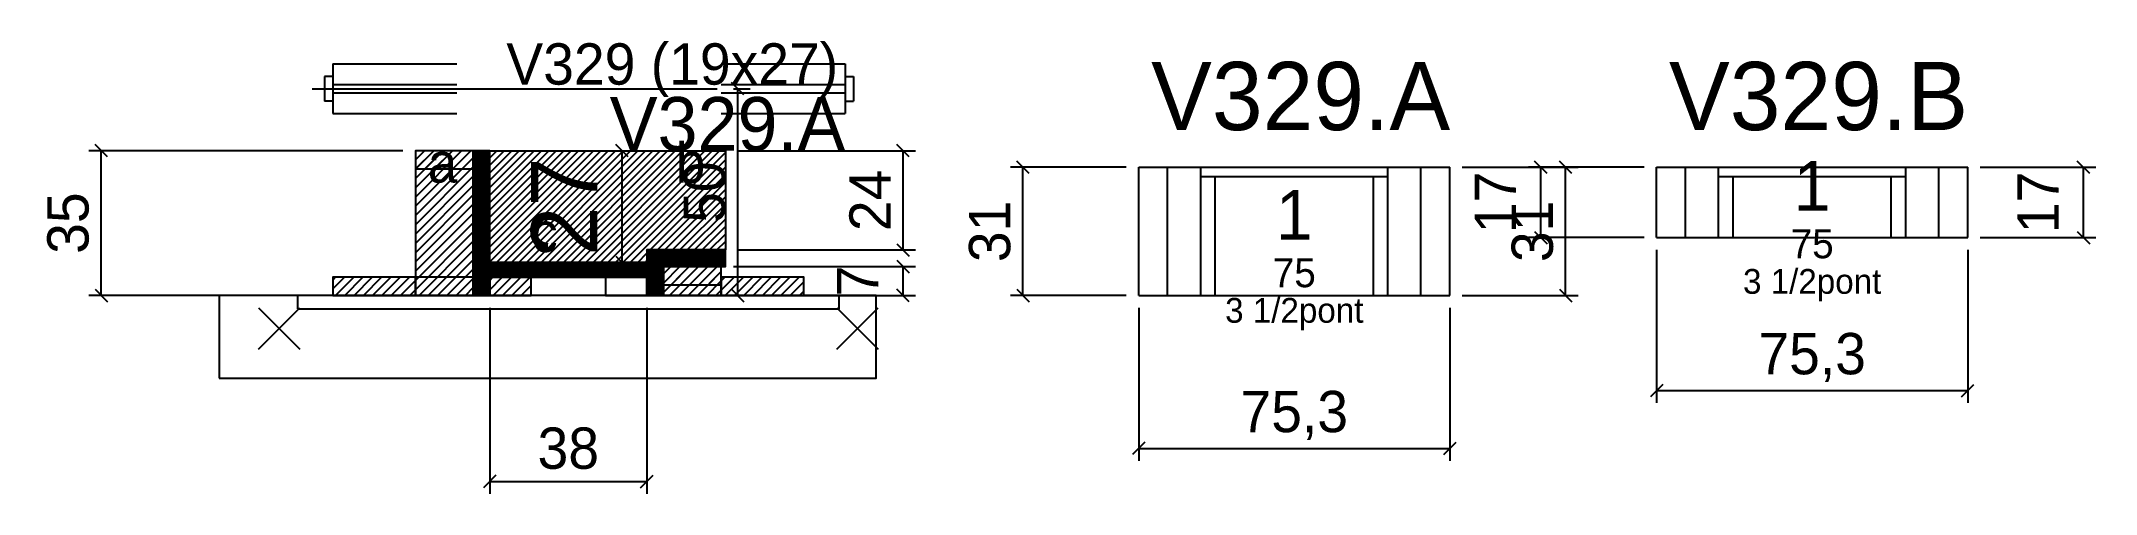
# Model space of a CAD drawing. Extents: x -69 to 429, y -79 to 31.
import ezdxf
from ezdxf.enums import TextEntityAlignment as Align

# ---------------------------------------------------------------- set-up
doc = ezdxf.new("R2010")
doc.units = 0
for name, color, linetype in [('5', 5, 'Continuous'), ('barrote', 126, 'Continuous'), ('CONCRETO', 251, 'Continuous'), ('COTA', 241, 'Continuous'), ('Cota Seção (2x)', 241, 'Continuous'), ('detalhes', 7, 'Continuous'), ('Hachura', 251, 'Continuous'), ('Madeira', 126, 'Continuous'), ('NOMENCLATURA', 7, 'Continuous'), ('Painéis', 200, 'Continuous'), ('presilha', 224, 'Continuous'), ('SARR_2.2x7', 40, 'Continuous'), ('SARR_3.5x7', 81, 'Continuous'), ('SCO-___-LAJ', 224, 'Continuous'), ('TENSOR', 224, 'Continuous'), ('texto', 7, 'Continuous'), ('Texto Seção', 7, 'Continuous')]:
    doc.layers.add(name, color=color, linetype=linetype)
doc.dimstyles.new('PAINEL', dxfattribs={"dimtxt": 10, "dimasz": 3, "dimexe": 3, "dimexo": 3, "dimgap": 3, "dimtad": 1, "dimblk": 'OBLIQUE', "dimblk1": 'OBLIQUE', "dimcen": 2.5, "dimclrd": 4, "dimclre": 4, "dimclrt": 240, "dimazin": 3, "dimtfac": 1, "dimtmove": 0, "dimatfit": 3})
doc.dimstyles.new('SECAO2X', dxfattribs={"dimtxt": 16, "dimasz": 3, "dimexe": 3, "dimexo": 3, "dimgap": 3, "dimtad": 1, "dimblk": 'OBLIQUE', "dimblk1": 'OBLIQUE', "dimcen": 2.5, "dimclrd": 4, "dimclre": 4, "dimclrt": 240, "dimazin": 3, "dimtfac": 1, "dimtmove": 0, "dimatfit": 3})

# ---------------------------------------------------------------- blocks, each defined once
blk = doc.blocks.new('_OBLIQUE')
at = {"color": 0, "linetype": 'BYBLOCK'}
blk.add_line((-0.5, -0.5), (0.5, 0.5), dxfattribs=at)

msp = doc.modelspace()

# ---------------------------------------------------------------- hatches: boundary and pattern name
at = {"layer": 'COTA'}
h = msp.add_hatch(dxfattribs=at)
h.set_pattern_fill('ANSI31', scale=0.4)
h.paths.add_polyline_path([(40, -23), (40, 4), (97, 4), (97, -20), (78, -20), (78, -23)])
at = {"layer": 'Hachura'}
h = msp.add_hatch(dxfattribs=at)
h.set_pattern_fill('ANSI31', scale=0.5)
h.paths.add_polyline_path([(22, -31), (36, -31), (36, 4), (22, 4)])
h = msp.add_hatch(dxfattribs=at)
h.set_pattern_fill('ANSI31', scale=0.5)
h.paths.add_polyline_path([(22, -0.4), (36, -0.4), (36, 4), (22, 4)])
h = msp.add_hatch(dxfattribs=at)
h.set_pattern_fill('SOLID')
h.paths.add_polyline_path([(36, -31), (40, -31), (40, 4), (36, 4)])
h = msp.add_hatch(dxfattribs=at)
h.set_pattern_fill('SOLID')
h.paths.add_polyline_path([(40, -26.6), (78, -26.6), (78, -23), (40, -23)])
h = msp.add_hatch(dxfattribs=at)
h.set_pattern_fill('SOLID')
h.paths.add_polyline_path([(78, -24), (97, -24), (97, -20), (78, -20)])
h = msp.add_hatch(dxfattribs=at)
h.set_pattern_fill('SOLID')
h.paths.add_polyline_path([(78, -31), (82, -31), (82, -24), (78, -24)])
h = msp.add_hatch(dxfattribs=at)
h.set_pattern_fill('ANSI31', scale=0.5)
h.paths.add_polyline_path([(82, -31), (96, -31), (96, -24), (82, -24)])
h = msp.add_hatch(dxfattribs=at)
h.set_pattern_fill('ANSI31', scale=0.5)
h.paths.add_polyline_path([(82, -28.4), (96, -28.4), (96, -24), (82, -24)])
h = msp.add_hatch(dxfattribs=at)
h.set_pattern_fill('ANSI31', scale=0.5)
h.paths.add_polyline_path([(2, -31), (22, -31), (22, -26.6), (2, -26.6)])
h = msp.add_hatch(dxfattribs=at)
h.set_pattern_fill('ANSI31', scale=0.5)
h.paths.add_polyline_path([(40, -31), (50, -31), (50, -26.6), (40, -26.6)])
h = msp.add_hatch(dxfattribs=at)
h.set_pattern_fill('ANSI31', scale=0.5)
h.paths.add_polyline_path([(96, -31), (116, -31), (116, -26.6), (96, -26.6)])

# ---------------------------------------------------------------- linework, layer by layer
for p, q in [((2, 25), (32, 25)), ((2, 25), (2, 13)), ((96, 25), (126, 25)), ((126, 25), (126, 13)), ((0, 22), (0, 16)), ((2, 22), (0, 22)), ((2, 20), (32, 20)), ((96, 20), (126, 20)), ((126, 22), (128, 22)), ((128, 22), (128, 16)), ((2, 16), (0, 16)), ((2, 18), (32, 18)), ((96, 18), (126, 18)), ((126, 16), (128, 16)), ((2, 13), (32, 13)), ((96, 13), (126, 13))]:
    msp.add_line(p, q)
at = {"layer": 'barrote'}
msp.add_lwpolyline([(-25.5, -51), (133.5, -51), (133.5, -31), (-25.5, -31)], close=True, dxfattribs=at)
at = {"layer": 'CONCRETO'}
msp.add_lwpolyline([(40, -23), (40, 4), (97, 4), (97, -20), (78, -20), (78, -23)], close=True, dxfattribs=at)
at = {"layer": 'Madeira'}
for points in [[(22, -31), (36, -31), (36, 4), (22, 4)], [(22, -0.4), (36, -0.4), (36, 4), (22, 4)], [(82, -31), (96, -31), (96, -24), (82, -24)], [(82, -28.4), (96, -28.4), (96, -24), (82, -24)], [(2, -31), (22, -31), (22, -26.6), (2, -26.6)], [(22, -31), (36, -31), (36, -26.6), (22, -26.6)], [(40, -31), (50, -31), (50, -26.6), (40, -26.6)], [(68, -31), (78, -31), (78, -26.6), (68, -26.6)], [(96, -31), (116, -31), (116, -26.6), (96, -26.6)]]:
    msp.add_lwpolyline(points, close=True, dxfattribs=at)
at = {"layer": 'Painéis'}
for p, q in [((197, 0), (272.3, 0)), ((197, -31), (197, 0)), ((272.3, -31), (272.3, 0)), ((322.3, 0), (397.6, 0)), ((322.3, -17), (322.3, 0)), ((397.6, -17), (397.6, 0)), ((322.3, -17), (397.6, -17)), ((197, -31), (272.3, -31))]:
    msp.add_line(p, q, dxfattribs=at)
for points in [[(36, -31), (40, -31), (40, 4), (36, 4)], [(40, -26.6), (78, -26.6), (78, -23), (40, -23)], [(78, -24), (97, -24), (97, -20), (78, -20)], [(78, -31), (82, -31), (82, -24), (78, -24)]]:
    msp.add_lwpolyline(points, close=True, dxfattribs=at)
at = {"layer": 'presilha'}
for p, q in [((-16, -44), (-6, -34)), ((-16, -34), (-6, -44)), ((124, -44), (134, -34)), ((124, -34), (134, -44))]:
    msp.add_line(p, q, dxfattribs=at)
at = {"layer": 'SARR_2.2x7'}
for p, q in [((204, -31), (204, 0)), ((265.3, -31), (265.3, 0)), ((329.3, -17), (329.3, 0)), ((390.6, -17), (390.6, 0)), ((212, -2.2), (257.3, -2.2)), ((337.3, -2.2), (382.6, -2.2))]:
    msp.add_line(p, q, dxfattribs=at)
at = {"layer": 'SARR_3.5x7'}
for p, q in [((212, -31), (212, 0)), ((257.3, -31), (257.3, 0)), ((337.3, -17), (337.3, 0)), ((382.6, -17), (382.6, 0)), ((215.5, -31), (215.5, -2.2)), ((253.8, -31), (253.8, -2.2)), ((340.8, -17), (340.8, -2.2)), ((379.1, -17), (379.1, -2.2)), ((337.3, -17), (340.8, -17)), ((379.1, -17), (382.6, -17)), ((212, -31), (215.5, -31)), ((253.8, -31), (257.3, -31))]:
    msp.add_line(p, q, dxfattribs=at)
at = {"layer": 'SCO-___-LAJ'}
msp.add_lwpolyline([(-6.5, -34.2), (124.5, -34.2), (124.5, -31), (-6.5, -31)], close=True, dxfattribs=at)
at = {"layer": 'TENSOR'}
msp.add_line((-3, 19), (95, 19), dxfattribs=at)

# ---------------------------------------------------------------- texts
at = {"layer": '5'}
for s, height, p in [('1', 12, (359.95, -4.5)), ('1', 12, (234.65, -11.5)), ('75', 7, (359.95, -18.5)), ('75', 7, (234.65, -25.5))]:
    msp.add_text(s, height=height, dxfattribs=at).set_placement(p, align=Align.MIDDLE_CENTER)
at = {"layer": 'detalhes'}
for s, p in [('b', (85, -3.7)), ('a', (25, -3.7)), ('c', (50, -20.5))]:
    msp.add_text(s, height=9.6, dxfattribs=at).set_placement(p)
at = {"layer": 'NOMENCLATURA'}
for s, p in [('V329.A', (200, 9)), ('V329.B', (325.3, 9))]:
    msp.add_text(s, height=16.5, dxfattribs=at).set_placement(p)
at = {"layer": 'texto', "char_height": 6, "attachment_point": 5}
for insert in [(359.95, -28.5), (234.65, -35.5)]:
    msp.add_mtext('3 1/2pont', dxfattribs=dict(at, insert=insert))
at = {"layer": 'Texto Seção'}
for s, height, p in [('V329 (19x27)', 10, (44, 20)), ('V329.A', 13, (69, 4))]:
    msp.add_text(s, height=height, dxfattribs=at).set_placement(p)

# ---------------------------------------------------------------- dimensions: what is measured, and where the dimension line sits
at = {"layer": 'COTA'}
for base, p1, p2 in [((100, -31), (96, -31), (96, 19)), ((-54, -31), (2, -31), (22, 4)), ((140, -20), (97, -20), (97, 4)), ((169, -31), (197, -31), (197, 0)), ((300.3, -31), (272.3, -31), (272.3, 0)), ((294.3, -17), (322.3, -17), (322.3, 0)), ((425.6, -17), (397.6, -17), (397.6, 0)), ((140, -31), (96, -31), (96, -24))]:
    msp.add_linear_dim(base=base, p1=p1, p2=p2, angle=90, dimstyle='PAINEL', dxfattribs=at).render()
for base, p1, p2 in [((322.3, -54), (322.3, -17), (397.6, -17)), ((40, -76), (40, -31), (78, -31)), ((197, -68), (197, -31), (272.3, -31))]:
    msp.add_linear_dim(base=base, p1=p1, p2=p2, dimstyle='PAINEL', dxfattribs=at).render()
at = {"layer": 'Cota Seção (2x)'}
msp.add_linear_dim(base=(72, -23), p1=(40, -23), p2=(40, 4), angle=90, dimstyle='SECAO2X', dxfattribs=at).render()

doc.saveas('drawing.dxf')
